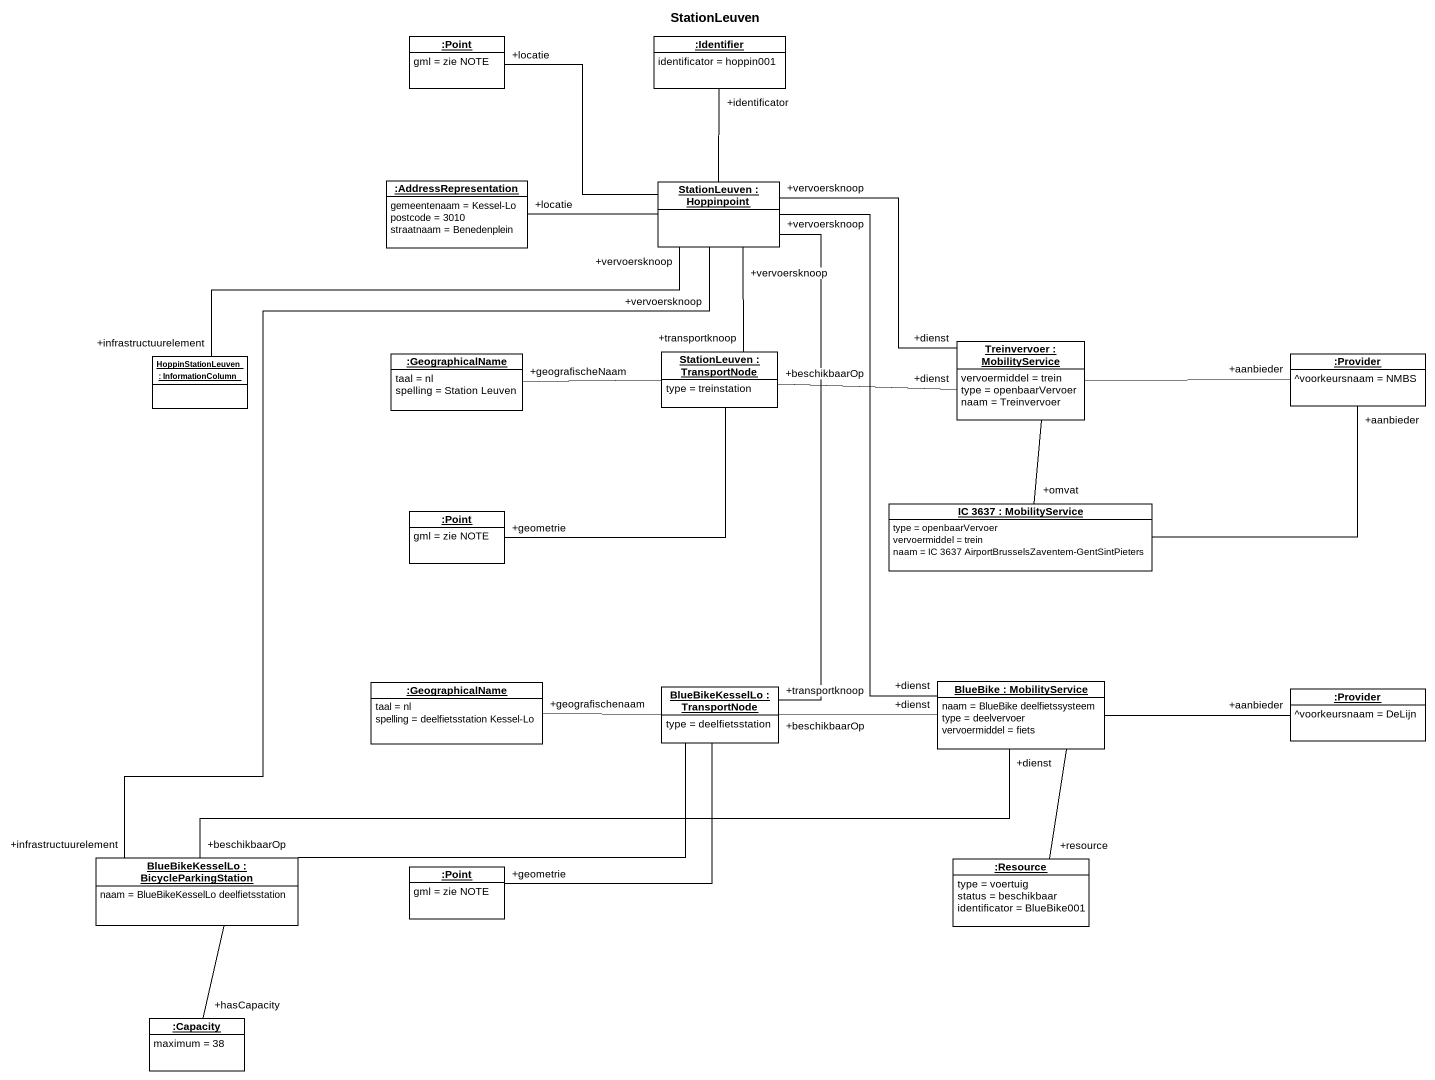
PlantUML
@startuml
title StationLeuven
hide circle
hide empty members
object ":Point" as Point {
  gml = zie NOTE
}
object ":Identifier" as Identifier {
  identificator = hoppin001
}
object ":AddressRepresentation" as AddressRepresentation {
  gemeentenaam = Kessel-Lo
  postcode = 3010
  straatnaam = Benedenplein
}
object "StationLeuven : Hoppinpoint" as StationLeuven
object "HoppinStationLeuven : InformationColumn" as HoppinStationLeuven
object ":GeographicalName" as GeographicalName {
  taal = nl
  spelling = Station Leuven
}
object "StationLeuven : TransportNode" as StationLeuven_2 {
  type = treinstation
}
object "Treinvervoer : MobilityService" as Treinvervoer {
  vervoermiddel = trein
  type = openbaarVervoer
  naam = Treinvervoer
}
object ":Provider" as Provider {
  ^voorkeursnaam = NMBS
}
object "IC 3637 : MobilityService" as IC_3637 {
  type = openbaarVervoer
  vervoermiddel = trein
  naam = IC 3637 AirportBrusselsZaventem-GentSintPieters
}
object ":Point" as Point_2 {
  gml = zie NOTE
}
object ":GeographicalName" as GeographicalName_2 {
  taal = nl
  spelling = deelfietsstation Kessel-Lo
}
object "BlueBikeKesselLo : TransportNode" as BlueBikeKesselLo {
  type = deelfietsstation
}
object "BlueBike : MobilityService" as BlueBike {
  naam = BlueBike deelfietssysteem
  type = deelvervoer
  vervoermiddel = fiets
}
object ":Provider" as Provider_2 {
  ^voorkeursnaam = DeLijn
}
object "BlueBikeKesselLo : BicycleParkingStation" as BlueBikeKesselLo_2 {
  naam = BlueBikeKesselLo deelfietsstation
}
object ":Point" as Point_3 {
  gml = zie NOTE
}
object ":Resource" as Resource {
  type = voertuig
  status = beschikbaar
  identificator = BlueBike001
}
object ":Capacity" as Capacity {
  maximum = 38
}
StationLeuven -left- "+locatie" Point
StationLeuven -up- "+identificator" Identifier
StationLeuven -left- "+locatie" AddressRepresentation
StationLeuven "+vervoersknoop" -left- "+infrastructuurelement" HoppinStationLeuven
StationLeuven "+vervoersknoop" -- "+transportknoop" StationLeuven_2
StationLeuven "+vervoersknoop" -right- "+dienst" Treinvervoer
StationLeuven "+vervoersknoop" -- "+transportknoop" BlueBikeKesselLo
StationLeuven -- "+dienst" BlueBike
StationLeuven "+vervoersknoop" -- "+infrastructuurelement" BlueBikeKesselLo_2
StationLeuven_2 -left- "+geografischeNaam" GeographicalName
StationLeuven_2 "+beschikbaarOp" -right- "+dienst" Treinvervoer
StationLeuven_2 -- "+geometrie" Point_2
Treinvervoer -right- "+aanbieder" Provider
Treinvervoer -- "+omvat" IC_3637
IC_3637 -right- "+aanbieder" Provider
BlueBikeKesselLo -left- "+geografischenaam" GeographicalName_2
BlueBikeKesselLo "+beschikbaarOp" -right- "+dienst" BlueBike
BlueBikeKesselLo -left- BlueBikeKesselLo_2
BlueBikeKesselLo -- "+geometrie" Point_3
BlueBike -right- "+aanbieder" Provider_2
BlueBike "+dienst" -left- "+beschikbaarOp" BlueBikeKesselLo_2
BlueBike -- "+resource" Resource
BlueBikeKesselLo_2 -- "+hasCapacity" Capacity
@enduml
